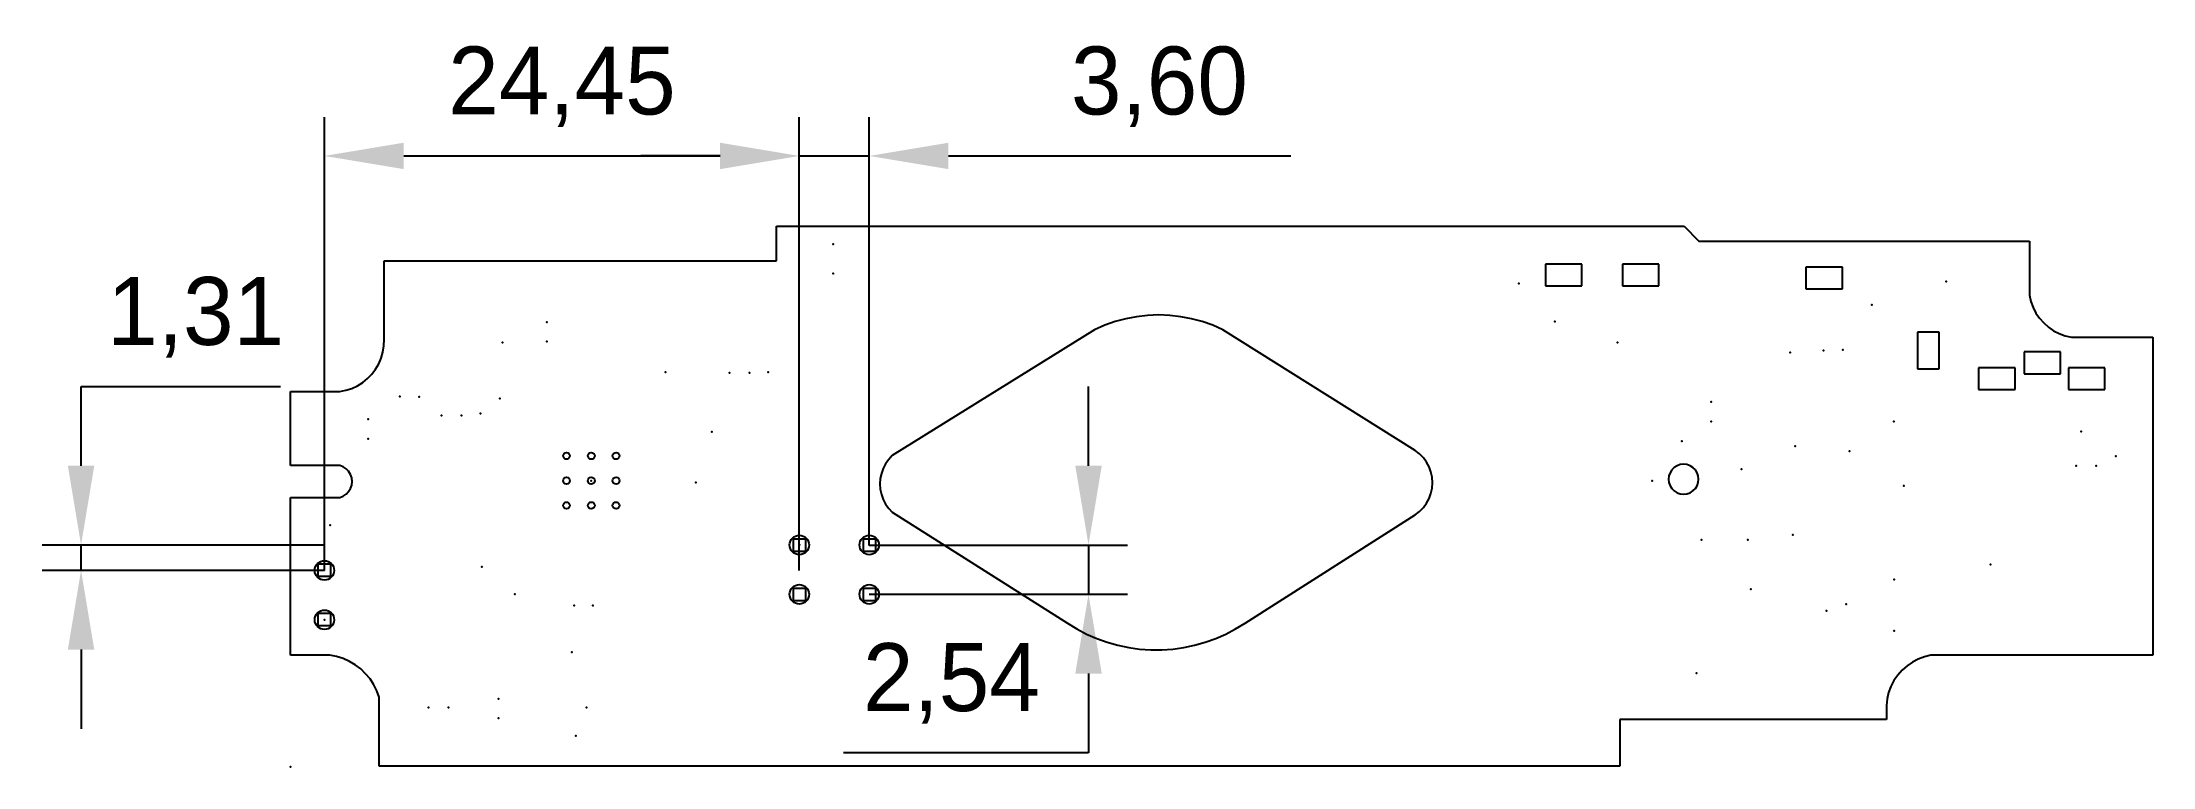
# Model space of a CAD drawing. Header units: millimetres. Extents: x 80 to 189, y 73 to 110.
import ezdxf

# ---------------------------------------------------------------- set-up
doc = ezdxf.new("R2010")
doc.units = ezdxf.units.MM
doc.header["$PDSIZE"] = -1
doc.layers.add('10', color=7, linetype='Continuous')
doc.dimstyles.new('ISO-25', dxfattribs={"dimtxt": 2.5, "dimasz": 2.5, "dimexe": 1.25, "dimexo": 0.625, "dimtad": 1, "dimtxsty": 'Standard', "dimcen": 2.5, "dimadec": 0, "dimazin": 0, "dimtfac": 1, "dimtmove": 0, "dimatfit": 3, "dimfxl": 1, "dimarcsym": 0})

# ---------------------------------------------------------------- blocks, each defined once
blk = doc.blocks.new('*D1')
at = {"color": 0, "lineweight": -2, "transparency": 16777216}
for p, q in [((134.1, 88.09), (134.1, 92.17)), ((122.81, 84.01), (136.1, 84.01)), ((134.1, 84.01), (134.1, 81.47)), ((122.81, 81.47), (136.1, 81.47)), ((134.1, 77.39), (134.1, 73.31)), ((134.1, 73.31), (121.49, 73.31))]:
    blk.add_line(p, q, dxfattribs=at)
at = {"color": 0, "transparency": 16777216}
for points in [[(133.42, 88.09), (134.78, 88.09), (134.1, 84.01)], [(133.42, 77.39), (134.78, 77.39), (134.1, 81.47)]]:
    blk.add_solid(points, dxfattribs=at)
at = {"layer": 'Defpoints', "color": 0, "transparency": 16777216}
for p in [(122.81, 84.01), (122.81, 81.47), (134.1, 81.47)]:
    blk.add_point(p, dxfattribs=at)
at = {"color": 0, "transparency": 16777216, "insert": (127.04, 76.88), "char_height": 3.5, "attachment_point": 5}
blk.add_mtext('2,54', dxfattribs=at)
blk = doc.blocks.new('*D2')
at = {"color": 0, "lineweight": -2, "transparency": 16777216}
for p, q in [((119.21, 84.01), (119.21, 106.05)), ((122.81, 84.01), (122.81, 106.05)), ((115.13, 104.05), (111.05, 104.05)), ((119.21, 104.05), (122.81, 104.05)), ((126.89, 104.05), (144.52, 104.05))]:
    blk.add_line(p, q, dxfattribs=at)
at = {"color": 0, "transparency": 16777216}
for points in [[(115.13, 104.73), (115.13, 103.37), (119.21, 104.05)], [(126.89, 104.73), (126.89, 103.37), (122.81, 104.05)]]:
    blk.add_solid(points, dxfattribs=at)
at = {"layer": 'Defpoints', "color": 0, "transparency": 16777216}
for p in [(122.81, 104.05), (119.21, 84.01), (122.81, 84.01)]:
    blk.add_point(p, dxfattribs=at)
at = {"color": 0, "transparency": 16777216, "insert": (137.75, 107.61), "char_height": 3.5, "attachment_point": 5}
blk.add_mtext('3,60', dxfattribs=at)
blk = doc.blocks.new('*D3')
at = {"color": 0, "lineweight": -2, "transparency": 16777216}
for p, q in [((94.76, 82.7), (94.76, 106.05)), ((119.21, 82.7), (119.21, 106.05)), ((98.84, 104.05), (115.13, 104.05))]:
    blk.add_line(p, q, dxfattribs=at)
at = {"color": 0, "transparency": 16777216}
for points in [[(98.84, 104.73), (98.84, 103.37), (94.76, 104.05)], [(115.13, 104.73), (115.13, 103.37), (119.21, 104.05)]]:
    blk.add_solid(points, dxfattribs=at)
at = {"layer": 'Defpoints', "color": 0, "transparency": 16777216}
for p in [(119.21, 104.05), (94.76, 82.7), (119.21, 82.7)]:
    blk.add_point(p, dxfattribs=at)
at = {"color": 0, "transparency": 16777216, "insert": (106.99, 107.61), "char_height": 3.5, "attachment_point": 5}
blk.add_mtext('24,45', dxfattribs=at)
blk = doc.blocks.new('*D4')
at = {"color": 0, "lineweight": -2, "transparency": 16777216}
for p, q in [((82.23, 88.09), (82.23, 92.17)), ((82.23, 92.17), (92.5, 92.17)), ((94.76, 84.01), (80.23, 84.01)), ((82.23, 82.7), (82.23, 84.01)), ((94.76, 82.7), (80.23, 82.7)), ((82.23, 78.62), (82.23, 74.54))]:
    blk.add_line(p, q, dxfattribs=at)
at = {"color": 0, "transparency": 16777216}
for points in [[(81.55, 88.09), (82.91, 88.09), (82.23, 84.01)], [(81.55, 78.62), (82.91, 78.62), (82.23, 82.7)]]:
    blk.add_solid(points, dxfattribs=at)
at = {"layer": 'Defpoints', "color": 0, "transparency": 16777216}
for p in [(82.23, 84.01), (94.76, 84.01), (94.76, 82.7)]:
    blk.add_point(p, dxfattribs=at)
at = {"color": 0, "transparency": 16777216, "insert": (88.13, 95.74), "char_height": 3.5, "attachment_point": 5}
blk.add_mtext('1,31', dxfattribs=at)

msp = doc.modelspace()

# ---------------------------------------------------------------- hatches: boundary and pattern name
at = {"layer": '10', "linetype": 'Continuous', "lineweight": 18}
h = msp.add_hatch(dxfattribs=at)
h.set_pattern_fill('ANSI31', color=256, style=0)
h.paths.add_polyline_path([(119.532, 84.331), (118.892, 84.331), (118.892, 83.691), (119.532, 83.691)], flags=0)
h = msp.add_hatch(dxfattribs=at)
h.set_pattern_fill('ANSI31', color=256, style=0)
h.paths.add_polyline_path([(123.132, 84.331), (122.492, 84.331), (122.492, 83.691), (123.132, 83.691)], flags=0)
h = msp.add_hatch(dxfattribs=at)
h.set_pattern_fill('ANSI31', color=256, style=0)
h.paths.add_polyline_path([(94.442, 82.381), (95.082, 82.381), (95.082, 83.021), (94.442, 83.021)], flags=0)
h = msp.add_hatch(dxfattribs=at)
h.set_pattern_fill('ANSI31', color=256, style=0)
h.paths.add_polyline_path([(119.532, 81.791), (118.892, 81.791), (118.892, 81.151), (119.532, 81.151)], flags=0)
h = msp.add_hatch(dxfattribs=at)
h.set_pattern_fill('ANSI31', color=256, style=0)
h.paths.add_polyline_path([(123.132, 81.791), (122.492, 81.791), (122.492, 81.151), (123.132, 81.151)], flags=0)
h = msp.add_hatch(dxfattribs=at)
h.set_pattern_fill('ANSI31', color=256, style=0)
h.paths.add_polyline_path([(94.442, 79.841), (95.082, 79.841), (95.082, 80.481), (94.442, 80.481)], flags=0)

# ---------------------------------------------------------------- linework, layer by layer
at = {"color": 7, "linetype": 'Continuous', "lineweight": 25}
for p, q in [((118.028, 100.429), (164.764, 100.429)), ((118.028, 98.651), (118.028, 100.429)), ((164.764, 100.429), (165.526, 99.667)), ((165.526, 99.667), (182.544, 99.667)), ((182.544, 99.667), (182.544, 96.873)), ((97.835, 98.651), (118.028, 98.651)), ((97.835, 94.587), (97.835, 98.651)), ((159.506, 98.473), (157.627, 98.473)), ((157.627, 98.473), (157.627, 97.355)), ((159.506, 97.355), (159.506, 98.473)), ((161.589, 98.473), (161.589, 97.355)), ((163.469, 98.473), (161.589, 98.473)), ((163.469, 97.355), (163.469, 98.473)), ((171.038, 98.321), (171.038, 97.203)), ((172.918, 98.321), (171.038, 98.321)), ((172.918, 97.203), (172.918, 98.321)), ((157.627, 97.355), (159.506, 97.355)), ((161.589, 97.355), (163.469, 97.355)), ((171.038, 97.203), (172.918, 97.203)), ((182.544, 96.873), (182.617, 96.555)), ((136.019, 95.664), (135.469, 95.515)), ((136.578, 95.771), (136.019, 95.664)), ((137.144, 95.835), (136.578, 95.771)), ((137.713, 95.857), (137.144, 95.835)), ((138.282, 95.835), (137.713, 95.857)), ((138.848, 95.771), (138.282, 95.835)), ((139.408, 95.664), (138.848, 95.771)), ((139.957, 95.515), (139.408, 95.664)), ((182.617, 96.555), (182.728, 96.249)), ((182.728, 96.249), (182.877, 95.959)), ((182.877, 95.959), (183.06, 95.69)), ((183.06, 95.69), (183.276, 95.446)), ((97.824, 94.267), (97.835, 94.587)), ((134.411, 95.095), (123.997, 88.618)), ((134.932, 95.325), (134.411, 95.095)), ((135.469, 95.515), (134.932, 95.325)), ((140.494, 95.325), (139.957, 95.515)), ((141.015, 95.095), (140.494, 95.325)), ((150.921, 88.872), (141.015, 95.095)), ((176.778, 94.968), (176.778, 93.088)), ((177.896, 94.968), (176.778, 94.968)), ((177.896, 93.088), (177.896, 94.968)), ((183.276, 95.446), (183.52, 95.23)), ((183.52, 95.23), (183.789, 95.046)), ((183.789, 95.046), (184.079, 94.898)), ((184.079, 94.898), (184.385, 94.786)), ((184.385, 94.786), (184.703, 94.714)), ((184.703, 94.714), (188.894, 94.714)), ((188.894, 94.714), (188.894, 78.331)), ((97.559, 93.347), (97.684, 93.642)), ((97.684, 93.642), (97.773, 93.95)), ((97.773, 93.95), (97.824, 94.267)), ((182.265, 93.952), (182.265, 92.834)), ((184.144, 93.952), (182.265, 93.952)), ((184.144, 92.834), (184.144, 93.952)), ((96.46, 92.213), (96.732, 92.383)), ((96.732, 92.383), (96.982, 92.584)), ((96.982, 92.584), (97.205, 92.814)), ((97.205, 92.814), (97.398, 93.07)), ((97.398, 93.07), (97.559, 93.347)), ((176.778, 93.088), (177.896, 93.088)), ((179.928, 93.139), (179.928, 92.021)), ((181.808, 93.139), (179.928, 93.139)), ((181.808, 92.021), (181.808, 93.139)), ((182.265, 92.834), (184.144, 92.834)), ((186.43, 93.139), (184.551, 93.139)), ((184.551, 93.139), (184.551, 92.021)), ((186.43, 92.021), (186.43, 93.139)), ((93.009, 91.92), (95.549, 91.92)), ((93.009, 88.11), (93.009, 91.92)), ((95.549, 91.92), (95.864, 91.98)), ((95.864, 91.98), (96.169, 92.079)), ((96.169, 92.079), (96.46, 92.213)), ((179.928, 92.021), (181.808, 92.021)), ((184.551, 92.021), (186.43, 92.021)), ((95.549, 88.11), (93.009, 88.11)), ((95.723, 88.043), (95.549, 88.11)), ((95.878, 87.939), (95.723, 88.043)), ((123.653, 88.196), (123.528, 87.954)), ((123.811, 88.419), (123.653, 88.196)), ((123.997, 88.618), (123.811, 88.419)), ((151.143, 88.702), (150.921, 88.872)), ((151.338, 88.503), (151.143, 88.702)), ((151.503, 88.279), (151.338, 88.503)), ((151.636, 88.033), (151.503, 88.279)), ((151.732, 87.772), (151.636, 88.033)), ((164.404, 88.095), (164.257, 88.003)), ((164.567, 88.152), (164.404, 88.095)), ((164.739, 88.171), (164.567, 88.152)), ((164.911, 88.152), (164.739, 88.171)), ((165.074, 88.095), (164.911, 88.152)), ((165.22, 88.003), (165.074, 88.095)), ((96.007, 87.805), (95.878, 87.939)), ((96.104, 87.646), (96.007, 87.805)), ((96.164, 87.47), (96.104, 87.646)), ((96.104, 86.923), (96.164, 87.099)), ((96.184, 87.284), (96.164, 87.47)), ((96.164, 87.099), (96.184, 87.284)), ((123.381, 87.43), (123.362, 87.157)), ((123.362, 87.157), (123.381, 86.885)), ((123.436, 87.697), (123.381, 87.43)), ((123.528, 87.954), (123.436, 87.697)), ((151.79, 87.499), (151.732, 87.772)), ((151.732, 86.67), (151.79, 86.943)), ((151.81, 87.221), (151.79, 87.499)), ((151.79, 86.943), (151.81, 87.221)), ((163.986, 87.571), (163.966, 87.399)), ((163.966, 87.399), (163.986, 87.227)), ((164.043, 87.734), (163.986, 87.571)), ((163.986, 87.227), (164.043, 87.063)), ((164.135, 87.88), (164.043, 87.734)), ((164.043, 87.063), (164.135, 86.917)), ((164.257, 88.003), (164.135, 87.88)), ((165.343, 87.88), (165.22, 88.003)), ((165.435, 87.734), (165.343, 87.88)), ((165.343, 86.917), (165.435, 87.063)), ((165.492, 87.571), (165.435, 87.734)), ((165.435, 87.063), (165.492, 87.227)), ((165.511, 87.399), (165.492, 87.571)), ((165.492, 87.227), (165.511, 87.399)), ((93.009, 86.459), (95.549, 86.459)), ((93.009, 78.331), (93.009, 86.459)), ((95.549, 86.459), (95.723, 86.526)), ((95.723, 86.526), (95.878, 86.629)), ((95.878, 86.629), (96.007, 86.764)), ((96.007, 86.764), (96.104, 86.923)), ((123.381, 86.885), (123.436, 86.618)), ((123.436, 86.618), (123.528, 86.361)), ((123.528, 86.361), (123.653, 86.119)), ((123.653, 86.119), (123.811, 85.896)), ((123.811, 85.896), (123.997, 85.697)), ((151.143, 85.739), (151.338, 85.938)), ((151.338, 85.938), (151.503, 86.163)), ((151.503, 86.163), (151.636, 86.408)), ((151.636, 86.408), (151.732, 86.67)), ((164.135, 86.917), (164.257, 86.795)), ((164.257, 86.795), (164.404, 86.703)), ((164.404, 86.703), (164.567, 86.646)), ((164.567, 86.646), (164.739, 86.626)), ((164.739, 86.626), (164.911, 86.646)), ((164.911, 86.646), (165.074, 86.703)), ((165.074, 86.703), (165.22, 86.795)), ((165.22, 86.795), (165.343, 86.917)), ((123.997, 85.697), (133.014, 79.982)), ((142.158, 79.982), (150.921, 85.57)), ((150.921, 85.57), (151.143, 85.739)), ((118.892, 84.331), (118.892, 83.691)), ((118.892, 84.331), (119.532, 84.331)), ((118.892, 83.691), (119.532, 83.691)), ((119.532, 84.331), (119.532, 83.691)), ((122.492, 84.331), (123.132, 84.331)), ((122.492, 84.331), (122.492, 83.691)), ((122.492, 83.691), (123.132, 83.691)), ((123.132, 84.331), (123.132, 83.691)), ((94.442, 82.381), (94.442, 83.021)), ((95.082, 83.021), (94.442, 83.021)), ((95.082, 82.381), (95.082, 83.021)), ((95.082, 82.381), (94.442, 82.381)), ((118.892, 81.791), (118.892, 81.151)), ((118.892, 81.791), (119.532, 81.791)), ((119.532, 81.791), (119.532, 81.151)), ((122.492, 81.791), (123.132, 81.791)), ((122.492, 81.791), (122.492, 81.151)), ((123.132, 81.791), (123.132, 81.151)), ((94.442, 79.841), (94.442, 80.481)), ((95.082, 80.481), (94.442, 80.481)), ((95.082, 79.841), (95.082, 80.481)), ((118.892, 81.151), (119.532, 81.151)), ((122.492, 81.151), (123.132, 81.151)), ((95.082, 79.841), (94.442, 79.841)), ((133.014, 79.982), (133.5, 79.684)), ((133.5, 79.684), (134.004, 79.419)), ((134.004, 79.419), (134.526, 79.191)), ((140.646, 79.191), (141.168, 79.419)), ((141.168, 79.419), (141.673, 79.684)), ((141.673, 79.684), (142.158, 79.982)), ((95.041, 78.331), (93.009, 78.331)), ((95.387, 78.264), (95.041, 78.331)), ((95.722, 78.158), (95.387, 78.264)), ((134.526, 79.191), (135.063, 78.998)), ((135.063, 78.998), (135.611, 78.843)), ((135.611, 78.843), (136.168, 78.726)), ((136.168, 78.726), (136.733, 78.648)), ((136.733, 78.648), (137.301, 78.609)), ((137.301, 78.609), (137.871, 78.609)), ((137.871, 78.609), (138.439, 78.648)), ((138.439, 78.648), (139.004, 78.726)), ((139.004, 78.726), (139.561, 78.843)), ((139.561, 78.843), (140.11, 78.998)), ((140.11, 78.998), (140.646, 79.191)), ((177.135, 78.252), (176.819, 78.133)), ((177.464, 78.331), (177.135, 78.252)), ((188.894, 78.331), (177.464, 78.331)), ((96.044, 78.015), (95.722, 78.158)), ((96.347, 77.836), (96.044, 78.015)), ((96.628, 77.624), (96.347, 77.836)), ((96.882, 77.381), (96.628, 77.624)), ((97.108, 77.111), (96.882, 77.381)), ((175.762, 77.308), (175.57, 77.029)), ((175.987, 77.561), (175.762, 77.308)), ((176.24, 77.785), (175.987, 77.561)), ((176.519, 77.977), (176.24, 77.785)), ((176.819, 78.133), (176.519, 77.977)), ((97.301, 76.816), (97.108, 77.111)), ((97.459, 76.502), (97.301, 76.816)), ((97.581, 76.172), (97.459, 76.502)), ((97.581, 72.616), (97.581, 76.172)), ((175.215, 76.084), (175.176, 75.748)), ((175.295, 76.413), (175.215, 76.084)), ((175.414, 76.729), (175.295, 76.413)), ((175.57, 77.029), (175.414, 76.729)), ((175.178, 75.029), (161.462, 75.029)), ((161.462, 75.029), (161.462, 72.616)), ((175.176, 75.748), (175.178, 75.41)), ((175.178, 75.41), (175.178, 75.029)), ((161.462, 72.616), (97.581, 72.616))]:
    msp.add_line(p, q, dxfattribs=at)
at = {"color": 7, "linetype": 'Continuous'}
for p, q in [((120.952, 99.512), (120.941, 99.512)), ((120.952, 99.512), (120.952, 99.492)), ((120.952, 97.988), (120.941, 97.988)), ((120.952, 97.988), (120.952, 97.968)), ((156.258, 97.48), (156.258, 97.47)), ((156.258, 97.48), (156.278, 97.48)), ((178.262, 97.586), (178.251, 97.586)), ((178.262, 97.586), (178.262, 97.566)), ((174.437, 96.386), (174.416, 96.386)), ((174.437, 96.386), (174.437, 96.396)), ((106.212, 95.486), (106.212, 95.506)), ((106.212, 95.486), (106.222, 95.486)), ((158.114, 95.514), (158.104, 95.514)), ((158.114, 95.514), (158.114, 95.494)), ((103.934, 94.432), (103.934, 94.452)), ((103.934, 94.432), (103.944, 94.432)), ((106.212, 94.486), (106.212, 94.506)), ((106.212, 94.486), (106.222, 94.486)), ((161.338, 94.432), (161.338, 94.452)), ((161.338, 94.432), (161.348, 94.432)), ((170.228, 93.924), (170.228, 93.914)), ((170.228, 93.924), (170.248, 93.924)), ((171.937, 94.036), (171.937, 94.026)), ((171.937, 94.036), (171.957, 94.036)), ((172.937, 94.061), (172.916, 94.061)), ((172.937, 94.061), (172.937, 94.071)), ((112.316, 92.908), (112.316, 92.928)), ((112.316, 92.908), (112.326, 92.908)), ((115.612, 92.886), (115.612, 92.876)), ((115.612, 92.886), (115.632, 92.886)), ((116.637, 92.886), (116.616, 92.886)), ((116.637, 92.886), (116.637, 92.896)), ((117.612, 92.911), (117.591, 92.911)), ((117.612, 92.911), (117.612, 92.921)), ((98.637, 91.661), (98.616, 91.661)), ((98.637, 91.661), (98.637, 91.671)), ((99.637, 91.636), (99.616, 91.636)), ((99.637, 91.636), (99.637, 91.646)), ((103.787, 91.561), (103.766, 91.561)), ((103.787, 91.561), (103.787, 91.571)), ((166.164, 91.384), (166.153, 91.384)), ((166.164, 91.384), (166.164, 91.364)), ((97.012, 90.486), (97.001, 90.486)), ((97.012, 90.486), (97.012, 90.466)), ((100.796, 90.686), (100.775, 90.686)), ((100.796, 90.686), (100.796, 90.696)), ((101.812, 90.686), (101.791, 90.686)), ((101.812, 90.686), (101.812, 90.696)), ((102.787, 90.786), (102.766, 90.786)), ((102.787, 90.786), (102.787, 90.796)), ((166.164, 90.368), (166.164, 90.388)), ((166.164, 90.368), (166.174, 90.368)), ((175.562, 90.368), (175.562, 90.388)), ((175.562, 90.368), (175.572, 90.368)), ((97.012, 89.486), (97.001, 89.486)), ((97.012, 89.486), (97.012, 89.466)), ((114.712, 89.836), (114.691, 89.836)), ((114.712, 89.836), (114.712, 89.846)), ((164.64, 89.352), (164.629, 89.352)), ((164.64, 89.352), (164.64, 89.332)), ((170.482, 89.098), (170.482, 89.108)), ((185.214, 89.86), (185.214, 89.88)), ((185.214, 89.86), (185.224, 89.86)), ((170.482, 89.098), (170.461, 89.098)), ((173.276, 88.844), (173.276, 88.834)), ((173.276, 88.844), (173.296, 88.844)), ((184.944, 88.085), (184.944, 88.074)), ((184.944, 88.085), (184.964, 88.085)), ((185.976, 88.082), (185.955, 88.082)), ((185.976, 88.082), (185.976, 88.092)), ((186.992, 88.59), (186.992, 88.58)), ((186.992, 88.59), (187.012, 88.59)), ((108.499, 87.324), (108.479, 87.324)), ((108.499, 87.324), (108.499, 87.334)), ((113.887, 87.236), (113.876, 87.236)), ((113.887, 87.236), (113.887, 87.216)), ((163.116, 87.32), (163.116, 87.31)), ((163.116, 87.32), (163.136, 87.32)), ((167.712, 87.911), (167.712, 87.901)), ((167.712, 87.911), (167.732, 87.911)), ((176.07, 87.066), (176.049, 87.066)), ((176.07, 87.066), (176.07, 87.076)), ((95.062, 85.036), (95.051, 85.036)), ((95.062, 85.036), (95.062, 85.016)), ((119.212, 84.011), (119.212, 84.031)), ((119.212, 84.011), (119.222, 84.011)), ((122.812, 84.011), (122.812, 84.031)), ((122.812, 84.011), (122.822, 84.011)), ((165.656, 84.272), (165.656, 84.262)), ((165.656, 84.272), (165.676, 84.272)), ((168.037, 84.272), (168.016, 84.272)), ((168.037, 84.272), (168.037, 84.282)), ((170.362, 84.526), (170.362, 84.516)), ((170.362, 84.526), (170.382, 84.526)), ((102.862, 82.886), (102.862, 82.876)), ((102.862, 82.886), (102.882, 82.886)), ((180.539, 83.002), (180.539, 83.022)), ((180.539, 83.002), (180.549, 83.002)), ((168.196, 81.732), (168.185, 81.732)), ((168.196, 81.732), (168.196, 81.712)), ((175.587, 82.236), (175.587, 82.256)), ((175.587, 82.236), (175.597, 82.236)), ((104.562, 81.486), (104.551, 81.486)), ((104.562, 81.486), (104.562, 81.466)), ((107.612, 80.886), (107.612, 80.876)), ((107.612, 80.886), (107.632, 80.886)), ((108.587, 80.886), (108.587, 80.876)), ((108.587, 80.886), (108.607, 80.886)), ((172.087, 80.62), (172.066, 80.62)), ((172.087, 80.62), (172.087, 80.63)), ((173.112, 80.97), (173.091, 80.97)), ((173.112, 80.97), (173.112, 80.98)), ((94.762, 80.161), (94.751, 80.161)), ((94.762, 80.161), (94.762, 80.141)), ((175.587, 79.586), (175.587, 79.606)), ((175.587, 79.586), (175.597, 79.586)), ((107.496, 78.486), (107.496, 78.476)), ((107.496, 78.486), (107.516, 78.486)), ((165.402, 77.414), (165.402, 77.404)), ((165.402, 77.414), (165.422, 77.414)), ((103.714, 76.086), (103.714, 76.106)), ((103.714, 76.086), (103.724, 76.086)), ((100.124, 75.636), (100.103, 75.636)), ((100.124, 75.636), (100.124, 75.646)), ((101.14, 75.636), (101.119, 75.636)), ((101.14, 75.636), (101.14, 75.646)), ((103.714, 75.086), (103.704, 75.086)), ((103.714, 75.086), (103.714, 75.066)), ((108.252, 75.636), (108.241, 75.636)), ((108.252, 75.636), (108.252, 75.616)), ((107.712, 74.186), (107.712, 74.206)), ((107.712, 74.186), (107.722, 74.186)), ((93.012, 72.586), (93.012, 72.606)), ((93.012, 72.586), (93.012, 72.606)), ((93.012, 72.586), (93.012, 72.606)), ((93.012, 72.586), (93.022, 72.586)), ((93.012, 72.586), (93.022, 72.586)), ((93.012, 72.586), (93.022, 72.586))]:
    msp.add_line(p, q, dxfattribs=at)
at = {"color": 7, "linetype": 'Continuous', "lineweight": 25}
for centre, radius in [((107.224, 88.599), 0.175), ((108.499, 88.599), 0.175), ((109.774, 88.599), 0.175), ((107.224, 87.324), 0.175), ((108.499, 87.324), 0.175), ((109.774, 87.324), 0.175), ((107.224, 86.049), 0.175), ((108.499, 86.049), 0.175), ((109.774, 86.049), 0.175), ((119.212, 84.011), 0.5), ((122.812, 84.011), 0.5), ((94.762, 82.701), 0.5), ((119.212, 81.471), 0.5), ((122.812, 81.471), 0.5), ((94.762, 80.161), 0.5)]:
    msp.add_circle(centre, radius, dxfattribs=at)
at = {"color": 7, "linetype": 'Continuous'}
for p in [(120.952, 99.512), (120.952, 97.988), (156.258, 97.48), (178.262, 97.586), (174.437, 96.386), (106.212, 95.486), (158.114, 95.514), (103.934, 94.432), (106.212, 94.486), (161.338, 94.432), (170.228, 93.924), (171.937, 94.036), (172.937, 94.061), (112.316, 92.908), (115.612, 92.886), (116.637, 92.886), (117.612, 92.911), (98.637, 91.661), (99.637, 91.636), (103.787, 91.561), (166.164, 91.384), (97.012, 90.486), (100.796, 90.686), (101.812, 90.686), (102.787, 90.786), (166.164, 90.368), (175.562, 90.368), (97.012, 89.486), (114.712, 89.836), (164.64, 89.352), (185.214, 89.86), (170.482, 89.098), (173.276, 88.844), (184.944, 88.085), (185.976, 88.082), (186.992, 88.59), (108.499, 87.324), (113.887, 87.236), (163.116, 87.32), (167.712, 87.911), (176.07, 87.066), (95.062, 85.036), (119.212, 84.011), (122.812, 84.011), (165.656, 84.272), (168.037, 84.272), (170.362, 84.526), (102.862, 82.886), (180.539, 83.002), (168.196, 81.732), (175.587, 82.236), (104.562, 81.486), (107.612, 80.886), (108.587, 80.886), (172.087, 80.62), (173.112, 80.97), (94.762, 80.161), (175.587, 79.586), (107.496, 78.486), (165.402, 77.414), (103.714, 76.086), (100.124, 75.636), (101.14, 75.636), (103.714, 75.086), (108.252, 75.636), (107.712, 74.186), (93.012, 72.586), (93.012, 72.586), (93.012, 72.586)]:
    msp.add_point(p, dxfattribs=at)

# ---------------------------------------------------------------- dimensions: what is measured, and where the dimension line sits
for base, p1, p2, picture, middle in [((119.212, 104.046), (94.762, 82.701), (119.212, 82.701), '*D3', (106.987, 107.612)), ((122.812, 104.046), (119.212, 84.011), (122.812, 84.011), '*D2', (137.746, 107.612))]:
    dim = msp.add_linear_dim(base=base, p1=p1, p2=p2, dimstyle='ISO-25', override={"dimtxt": 3.5, "dimasz": 4.08, "dimexe": 2, "dimexo": 0, "dimgap": 1.524, "dimtih": 1, "dimtoh": 1, "dimzin": 0, "dimadec": 2, "dimtzin": 0})
    dim.commit()
    dim.dimension.update_dxf_attribs({"geometry": picture, "text_midpoint": middle})
for base, p1, p2, picture, middle in [((82.23, 84.011), (94.762, 82.701), (94.762, 84.011), '*D4', (88.129, 95.737)), ((134.102, 81.471), (122.812, 84.011), (122.812, 81.471), '*D1', (127.036, 76.877))]:
    dim = msp.add_linear_dim(base=base, p1=p1, p2=p2, angle=90, dimstyle='ISO-25', override={"dimtxt": 3.5, "dimasz": 4.08, "dimexe": 2, "dimexo": 0, "dimgap": 1.524, "dimtih": 1, "dimtoh": 1, "dimzin": 0, "dimadec": 2, "dimtzin": 0})
    dim.commit()
    dim.dimension.update_dxf_attribs({"geometry": picture, "text_midpoint": middle})

doc.saveas('drawing.dxf')
